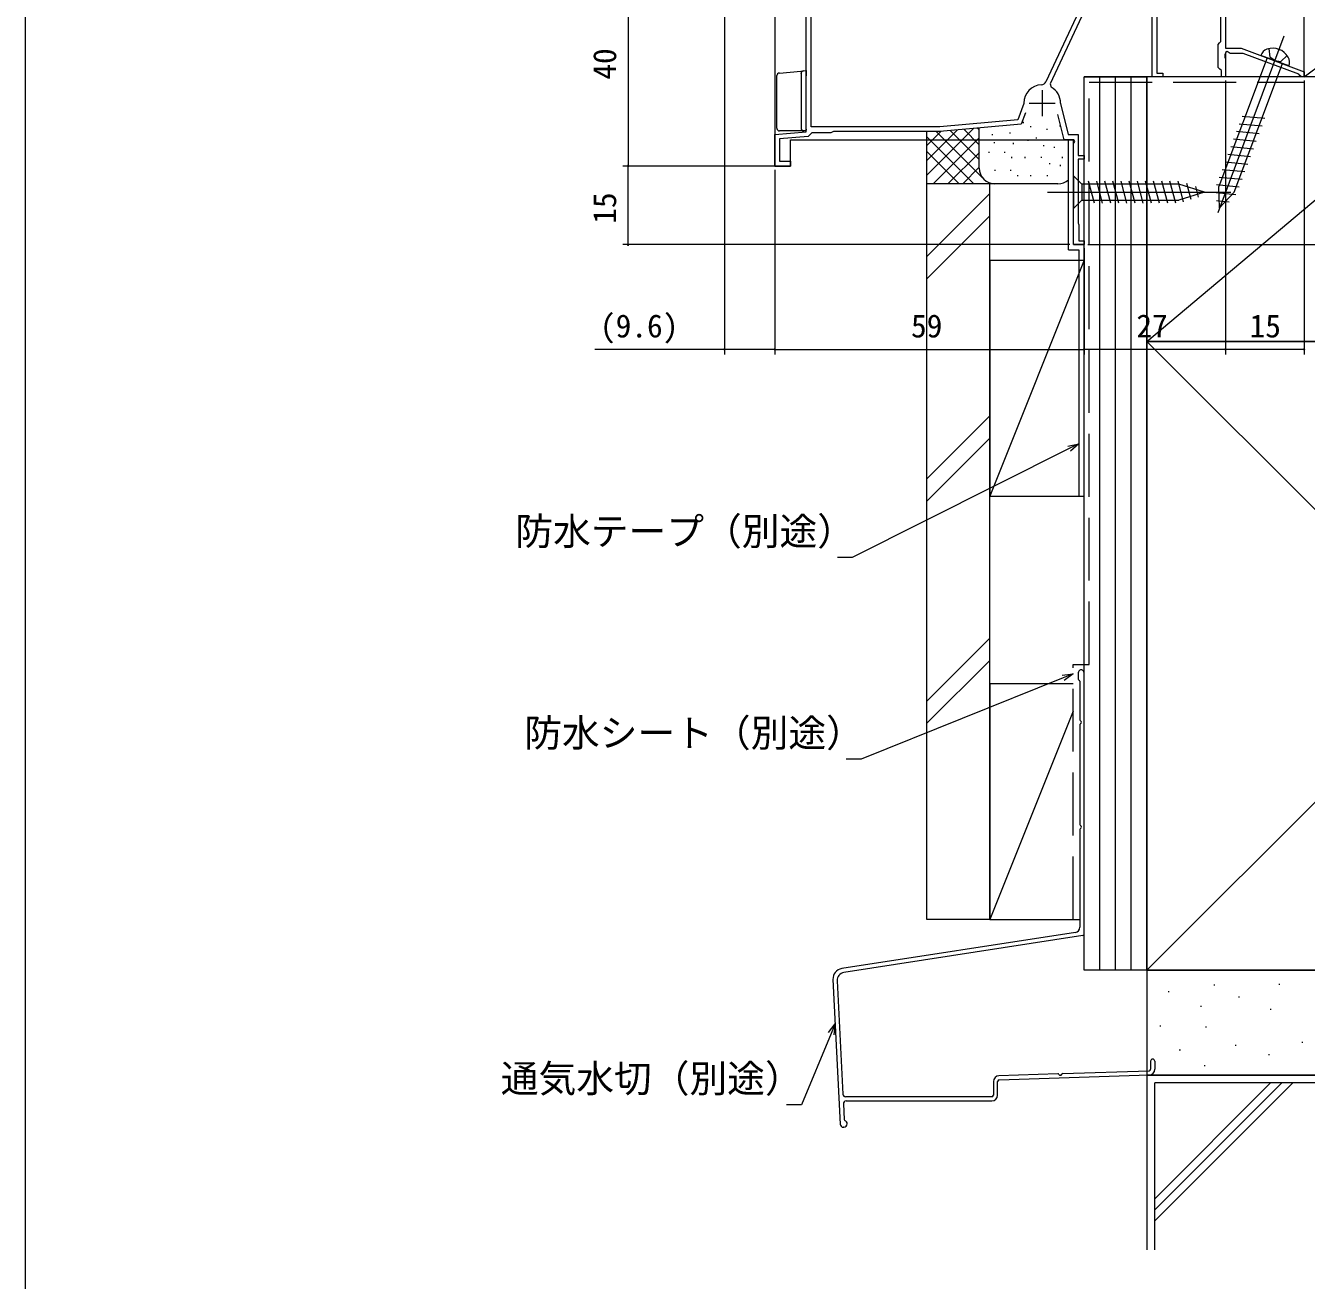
# Model space of a CAD drawing. Units: millimetres, scale not verified. Extents: x -495 to 495, y -800 to 801.
# Drawn here: x -495 to -250.6, y -260.4 to -20.9 of the extents above; entities that cross this region are included whole.
import ezdxf
from ezdxf.enums import TextEntityAlignment as Align

# ---------------------------------------------------------------- set-up
doc = ezdxf.new("R2010")
doc.units = ezdxf.units.MM
doc.header["$LTSCALE"] = 4
doc.linetypes.add('CHAIN2', pattern=[12, 9, -1, 1, -1])
doc.linetypes.add('DASHED3', pattern=[4, 3, -1])
for name, color, linetype, lineweight in [('0-0_0', 7, 'Continuous', 9), ('0-2_YKK_ZWAK', 2, 'Continuous', 9), ('0-3_YKK_11', 3, 'Continuous', 9), ('0-5_YKK_13', 6, 'Continuous', 9), ('0-6_YKK_D', 4, 'Continuous', 9), ('0-7_YSS_K', 7, 'Continuous', 9)]:
    doc.layers.add(name, color=color, linetype=linetype, lineweight=lineweight)
doc.styles.add('ＭＳ ゴシック', font='')
doc.styles.get('ＭＳ ゴシック').set_extended_font_data('MS Gothic')

msp = doc.modelspace()

# ---------------------------------------------------------------- linework, layer by layer
at = {"layer": '0-0_0'}
msp.add_lwpolyline([(495, -800), (-495, -800), (-495, 760)], dxfattribs=at)
at = {"layer": '0-2_YKK_ZWAK'}
for p, q in [((-352.038, -7.971), (-352.038, -47.684)), ((-266.038, -7.772), (-266.038, -24.884)), ((-266.038, -26.184), (-266.038, -30.684)), ((-266.038, -30.684), (-293.038, -30.684)), ((-349.038, -42.684), (-295.038, -42.684)), ((-295.038, -62.684), (-295.038, -42.684))]:
    msp.add_line(p, q, dxfattribs=at)
for points in [[(-295.038, -62.684), (-293.038, -62.684), (-293.038, -30.684)], [(-352.038, -47.684), (-349.038, -47.684), (-349.038, -42.684)]]:
    msp.add_lwpolyline(points, dxfattribs=at)
at = {"layer": '0-3_YKK_11'}
for p, q in [((-251.038, -30.683), (-251.038, -8.184)), ((-293.038, -30.684), (-281.038, -30.684)), ((-293.038, -201.183), (-293.038, -30.684)), ((-290.038, -201.183), (-290.038, -30.684)), ((-287.038, -201.183), (-287.038, -30.684)), ((-284.038, -129.184), (-284.038, -30.684)), ((-284.038, -201.183), (-284.038, -30.684)), ((-281.038, -81.183), (-221.038, -30.683)), ((-281.038, -201.183), (-281.038, -30.684)), ((-221.038, -30.683), (-251.038, -30.683)), ((-323.038, -49.45), (-314.109, -40.521)), ((-323.038, -46.622), (-317.209, -40.793)), ((-323.038, -43.794), (-320.308, -41.064)), ((-323.038, -51.084), (-323.038, -41.084)), ((-321.233, -41.084), (-312.452, -49.864)), ((-318.576, -40.912), (-313.038, -46.45)), ((-315.975, -40.685), (-313.038, -43.622)), ((-313.375, -40.457), (-313.038, -40.794)), ((-313.038, -48.084), (-313.038, -40.428)), ((-307.196, -41.287), (-307.196, -41.487)), ((-304.689, -39.284), (-304.689, -39.484)), ((-303.275, -40.072), (-303.275, -40.272)), ((-300.116, -40.592), (-300.116, -40.792)), ((-297.685, -39.952), (-297.685, -40.152)), ((-323.038, -42.107), (-314.062, -51.084)), ((-321.843, -51.084), (-313.038, -42.279)), ((-310.543, -41.621), (-310.543, -41.821)), ((-310.186, -43.11), (-310.186, -43.31)), ((-306.537, -43.29), (-306.537, -43.49)), ((-303.744, -42.687), (-303.744, -42.887)), ((-302.168, -42.265), (-302.168, -42.465)), ((-300.747, -43.685), (-300.747, -43.885)), ((-297.018, -42.622), (-297.018, -42.822)), ((-296.038, -63.684), (-296.038, -42.684)), ((-323.038, -44.936), (-316.89, -51.084)), ((-319.015, -51.084), (-313.02, -45.09)), ((-311.21, -44.959), (-311.21, -45.159)), ((-308.197, -44.959), (-308.197, -45.159)), ((-306.871, -45.961), (-306.871, -46.16)), ((-304.356, -45.961), (-304.356, -46.16)), ((-301.195, -45.956), (-301.195, -46.156)), ((-298.731, -44.037), (-298.731, -44.237)), ((-297.188, -45.961), (-297.188, -46.16)), ((-316.186, -51.084), (-313.038, -47.936)), ((-310.094, -48.414), (-310.094, -48.614)), ((-307.081, -48.414), (-307.081, -48.614)), ((-299.631, -47.14), (-299.631, -47.34)), ((-297.615, -47.492), (-297.615, -47.692)), ((-323.038, -191.498), (-323.038, -51.084)), ((-300.914, -51.084), (-323.038, -51.084)), ((-298.038, -51.084), (-310.038, -51.084)), ((-305.755, -49.415), (-305.755, -49.615)), ((-303.239, -49.415), (-303.239, -49.615)), ((-300.079, -49.411), (-300.079, -49.611)), ((-311.038, -52.953), (-323.038, -64.953)), ((-323.038, -69.196), (-311.038, -57.196)), ((-293.038, -65.684), (-311.038, -110.684)), ((-311.038, -65.684), (-293.038, -65.684)), ((-311.038, -65.684), (-311.038, -110.684)), ((-296.038, -63.684), (-294.038, -63.684)), ((-294.038, -63.684), (-294.038, -110.684)), ((-293.038, -110.684), (-293.038, -65.684)), ((-281.038, -201.183), (-161.038, -81.183)), ((-281.038, -81.183), (-161.038, -201.183)), ((-311.038, -95.379), (-323.038, -107.379)), ((-311.038, -99.622), (-323.038, -111.622)), ((-311.038, -110.684), (-293.038, -110.684)), ((-311.038, -137.806), (-323.038, -149.806)), ((-311.038, -142.049), (-323.038, -154.049)), ((-294.139, -144.388), (-294.139, -145.638)), ((-293.839, -146.025), (-293.838, -153.379)), ((-293.039, -194.266), (-293.039, -144.388)), ((-295.138, -151.749), (-311.038, -191.498)), ((-311.038, -155.684), (-311.038, -155.684)), ((-293.838, -154.296), (-293.838, -173.379)), ((-293.838, -174.296), (-293.839, -192.98)), ((-311.038, -191.498), (-323.038, -191.498)), ((-311.038, -191.498), (-293.838, -191.498)), ((-294.686, -193.969), (-339.257, -200.862)), ((-293.293, -194.563), (-338.867, -201.611)), ((-281.038, -201.183), (-293.038, -201.183)), ((-340.948, -202.938), (-339.569, -230.52)), ((-340.136, -203.168), (-339.052, -224.848)), ((-277.006, -205.229), (-276.806, -205.229)), ((-268.289, -203.942), (-268.089, -203.942)), ((-255.856, -203.799), (-255.656, -203.799)), ((-263.573, -206.229), (-263.373, -206.229)), ((-270.824, -208), (-270.624, -208)), ((-257.551, -208.577), (-257.351, -208.577)), ((-278.578, -211.802), (-278.378, -211.802)), ((-269.861, -211.945), (-269.661, -211.945)), ((-251.492, -214.925), (-251.292, -214.925)), ((-274.864, -216.368), (-274.664, -216.368)), ((-264.188, -215.502), (-263.988, -215.502)), ((-257.857, -217.233), (-257.657, -217.233)), ((-280.339, -218.523), (-280.339, -220.059)), ((-279.539, -218.523), (-279.539, -220.059)), ((-270.146, -219.376), (-269.946, -219.376)), ((-298.021, -220.939), (-309.275, -221.314)), ((-309.249, -222.113), (-280.602, -221.158)), ((-297.115, -220.908), (-280.629, -220.359)), ((-281.038, -221.183), (-281.038, -254.508)), ((-161.038, -221.183), (-281.038, -221.183)), ((-310.339, -222.413), (-310.339, -225.023)), ((-309.539, -225.023), (-309.539, -222.413)), ((-279.538, -254.508), (-279.538, -222.683)), ((-162.538, -222.683), (-279.538, -222.683)), ((-279.538, -249.025), (-253.196, -222.683)), ((-279.538, -246.904), (-255.317, -222.683)), ((-279.538, -244.783), (-257.439, -222.683)), ((-338.962, -226.648), (-338.813, -229.63)), ((-310.639, -225.323), (-338.553, -225.323)), ((-338.463, -226.123), (-310.639, -226.123)), ((-338.888, -231.138), (-338.92, -231.138))]:
    msp.add_line(p, q, dxfattribs=at)
at = {"layer": '0-3_YKK_11', "linetype": 'DASHED3'}
for p, q in [((-292.038, -31.684), (-251.038, -31.684)), ((-292.038, -142.805), (-292.038, -31.684)), ((-295.138, -142.805), (-292.038, -142.805)), ((-295.138, -191.455), (-295.138, -142.805))]:
    msp.add_line(p, q, dxfattribs=at)
at = {"layer": '0-3_YKK_11'}
for points in [[(-251.038, -30.683), (-221.038, -8.184), (-221.038, -29.684)], [(-281.038, -30.683), (-281.038, -81.183), (-221.038, -81.183)], [(-221.038, -81.183), (-221.038, -30.683), (-281.038, -30.683)], [(-311.038, -191.498), (-311.038, -51.084), (-323.038, -51.084)], [(-161.038, -201.183), (-161.038, -81.183), (-281.038, -81.183)], [(-281.038, -81.183), (-281.038, -201.183), (-161.038, -201.183)], [(-295.138, -146.498), (-311.038, -146.498), (-311.038, -191.498), (-293.838, -191.498)]]:
    msp.add_lwpolyline(points, dxfattribs=at)
msp.add_lwpolyline([(-161.038, -221.183), (-161.038, -201.183), (-281.038, -201.183), (-281.038, -221.183)], close=True, dxfattribs=at)
for centre, radius, start, end in [((-310.038, -48.084), 3, 180, 270), ((-298.038, -48.084), 3, 270, 311.83675), ((-293.589, -144.388), 0.55, 359.99998, 180.00167), ((-293.939, -145.638), 0.2, 179.99694, 255.51968), ((-294.039, -146.025), 0.2, 0, 75.52165), ((-293.638, -153.379), 0.2, 180.00003, 246.42147), ((-293.839, -153.838), 0.3, 293.57987, 66.42007), ((-293.638, -154.296), 0.2, 113.57855, 179.99998), ((-293.638, -173.379), 0.2, 180.00003, 246.42147), ((-293.638, -174.296), 0.2, 113.57855, 179.99998), ((-293.839, -173.838), 0.3, 293.57987, 66.42007), ((-294.839, -192.98), 1, 278.79177, 359.99996), ((-293.339, -194.266), 0.3, 278.79177, 0.00003), ((-338.951, -202.838), 2, 98.79177, 182.86244), ((-338.638, -203.094), 1.5, 98.79177, 182.86244), ((-279.939, -218.523), 0.4, 90.00009, 180), ((-279.939, -218.523), 0.4, 0, 90.00009), ((-309.239, -222.413), 1.1, 91.90925, 180), ((-309.239, -222.413), 0.3, 91.90925, 180), ((-298.025, -221.139), 0.2, 25.49733, 91.91915), ((-297.573, -220.924), 0.3, 205.49733, 338.34097), ((-297.109, -221.108), 0.2, 91.91915, 158.34097), ((-280.639, -220.059), 0.3, 271.90925, 0), ((-280.639, -220.059), 1.1, 271.90925, 0), ((-338.553, -224.823), 0.5, 182.86244, 270.00009), ((-338.463, -226.623), 0.5, 90.00009, 182.86244), ((-310.639, -225.023), 1.1, 270, 0), ((-310.639, -225.023), 0.3, 270, 0), ((-338.513, -229.615), 0.3, 182.86244, 246.73494), ((-338.92, -230.488), 0.65, 182.86244, 270), ((-338.888, -230.488), 0.65, 270, 0.00003), ((-338.888, -230.488), 0.65, 0.00003, 66.73494)]:
    msp.add_arc(centre, radius, start, end, dxfattribs=at)
at = {"layer": '0-5_YKK_13'}
for p, q in [((-380.038, -7.684), (-380.038, -47.684)), ((-361.638, -17.184), (-361.638, -83.684)), ((-266.038, -31.384), (-266.038, -83.684)), ((-266.038, -31.384), (-266.038, -83.684)), ((-251.038, -31.384), (-251.038, -83.684)), ((-351.738, -47.684), (-381.038, -47.684)), ((-352.738, -47.684), (-381.038, -47.684)), ((-380.038, -62.684), (-380.038, -47.684)), ((-352.038, -48.384), (-352.038, -83.684)), ((-352.038, -48.384), (-352.038, -83.684)), ((-295.738, -62.684), (-381.038, -62.684)), ((-293.038, -63.384), (-293.038, -83.684)), ((-293.038, -63.384), (-293.038, -83.684)), ((-292.338, -62.684), (-87.038, -62.684)), ((-352.038, -82.684), (-293.038, -82.684)), ((-266.038, -82.684), (-293.038, -82.684)), ((-251.038, -82.684), (-266.038, -82.684))]:
    msp.add_line(p, q, dxfattribs=at)
for points in [[(-352.038, -82.684), (-361.638, -82.684), (-386.366, -82.684)], [(-294.038, -100.704), (-295.861, -101.619), (-337.277, -122.421), (-340.117, -122.421)], [(-296.106, -101.131), (-294.038, -100.704), (-295.616, -102.108)], [(-295.138, -144.61), (-297.031, -145.372), (-335.577, -160.903), (-338.417, -160.903)], [(-297.235, -144.865), (-295.138, -144.61), (-296.826, -145.879)], [(-340.526, -211.388), (-341.31, -213.271), (-346.966, -226.854), (-349.806, -226.854)], [(-341.815, -213.061), (-340.526, -211.388), (-340.805, -213.481)]]:
    msp.add_lwpolyline(points, dxfattribs=at)
for centre, start, end in [((-380.038, -47.684), 90, 270), ((-380.038, -47.684), 90, 270), ((-380.038, -47.684), 270, 90), ((-380.038, -47.684), 270, 90), ((-380.038, -62.684), 90, 270), ((-380.038, -62.684), 270, 90), ((-361.638, -82.684), 0, 180), ((-361.638, -82.684), 180, 0), ((-352.038, -82.684), 0, 180), ((-352.038, -82.684), 0, 180), ((-352.038, -82.684), 180, 0), ((-352.038, -82.684), 180, 0), ((-293.038, -82.684), 0, 180), ((-293.038, -82.684), 0, 180), ((-293.038, -82.684), 180, 0), ((-293.038, -82.684), 180, 0), ((-266.038, -82.684), 0, 180), ((-266.038, -82.684), 0, 180), ((-266.038, -82.684), 180, 0), ((-266.038, -82.684), 180, 0), ((-251.038, -82.684), 0, 180), ((-251.038, -82.684), 180, 0)]:
    msp.add_arc(centre, 0.128, start, end, dxfattribs=at)
at = {"layer": '0-6_YKK_D', "linetype": 'CHAIN2'}
for p, q in [((-254.901, -22.895), (-268.948, -60.347)), ((-300.038, -52.684), (-265.038, -52.684))]:
    msp.add_line(p, q, dxfattribs=at)
at = {"layer": '0-6_YKK_D'}
for p, q in [((-253.988, -28.578), (-259.325, -26.576)), ((-258.108, -27.032), (-267.329, -51.618)), ((-264.427, -52.707), (-255.205, -28.121)), ((-351.638, -40.484), (-351.638, -30.441)), ((-351.183, -29.943), (-347.078, -29.577)), ((-347.078, -29.577), (-346.591, -29.533)), ((-347.038, -30.03), (-347.038, -40.484)), ((-346.591, -29.533), (-346.572, -29.531)), ((-262.868, -38.157), (-258.54, -38.578)), ((-346.538, -40.984), (-351.138, -40.984)), ((-346.338, -40.984), (-346.538, -40.984)), ((-346.528, -40.984), (-346.538, -40.984)), ((-263.959, -41.065), (-259.631, -41.486)), ((-263.413, -39.611), (-259.086, -40.032)), ((-265.049, -43.973), (-260.722, -44.394)), ((-264.504, -42.519), (-260.176, -42.94)), ((-265.595, -45.427), (-261.267, -45.848)), ((-266.685, -48.335), (-262.358, -48.756)), ((-266.14, -46.881), (-261.812, -47.302)), ((-295.038, -49.584), (-295.038, -55.784)), ((-295.038, -49.584), (-293.488, -51.134)), ((-274.954, -51.134), (-293.488, -51.134)), ((-293.488, -51.134), (-293.488, -54.234)), ((-291.062, -54.784), (-292.187, -50.584)), ((-289.509, -54.784), (-290.634, -50.584)), ((-287.956, -54.784), (-289.081, -50.584)), ((-286.403, -54.784), (-287.528, -50.584)), ((-284.85, -54.784), (-285.975, -50.584)), ((-283.297, -54.784), (-284.423, -50.584)), ((-281.744, -54.784), (-282.87, -50.584)), ((-280.191, -54.784), (-281.317, -50.584)), ((-278.638, -54.784), (-279.764, -50.584)), ((-277.085, -54.784), (-278.211, -50.584)), ((-275.533, -54.784), (-276.658, -50.584)), ((-274.049, -54.525), (-275.105, -50.584)), ((-270.038, -52.684), (-274.954, -51.134)), ((-272.617, -54.074), (-273.431, -51.038)), ((-267.776, -51.243), (-263.448, -51.664)), ((-267.231, -49.789), (-262.903, -50.21)), ((-270.038, -52.684), (-274.954, -54.234)), ((-271.185, -53.622), (-271.734, -51.572)), ((-267.842, -52.743), (-264.053, -53.112)), ((-267.192, -55.666), (-267.329, -51.618)), ((-267.192, -55.666), (-264.427, -52.707)), ((-295.038, -55.784), (-293.488, -54.234)), ((-293.488, -54.234), (-274.954, -54.234)), ((-267.79, -54.255), (-265.344, -54.493))]:
    msp.add_line(p, q, dxfattribs=at)
at = {"layer": '0-6_YKK_D', "linetype": 'DASHED3'}
for p, q in [((-257.773, -25.286), (-257.603, -26.925)), ((-254.309, -26.585), (-255.515, -27.708)), ((-256.657, -27.577), (-257.603, -26.925)), ((-256.657, -27.577), (-255.515, -27.708))]:
    msp.add_line(p, q, dxfattribs=at)
at = {"layer": '0-6_YKK_D'}
for points in [[(-346.583, -29.532), (-346.038, -29.484), (-346.038, -30.488)], [(-346.309, -40.982), (-346.314, -40.983), (-346.318, -40.983), (-346.323, -40.983), (-346.328, -40.984), (-346.333, -40.984), (-346.338, -40.984)], [(-346.131, -40.901), (-346.135, -40.905), (-346.139, -40.908), (-346.143, -40.912), (-346.147, -40.915), (-346.151, -40.919), (-346.155, -40.922), (-346.16, -40.925), (-346.164, -40.928), (-346.168, -40.931), (-346.173, -40.934), (-346.177, -40.937), (-346.181, -40.94), (-346.186, -40.942), (-346.19, -40.945), (-346.195, -40.947), (-346.199, -40.95), (-346.204, -40.952), (-346.208, -40.954), (-346.213, -40.957), (-346.218, -40.959), (-346.222, -40.961), (-346.227, -40.963), (-346.232, -40.964), (-346.236, -40.966), (-346.241, -40.968), (-346.246, -40.969), (-346.251, -40.971), (-346.255, -40.972), (-346.26, -40.974), (-346.265, -40.975), (-346.27, -40.976), (-346.275, -40.977), (-346.279, -40.978), (-346.284, -40.979), (-346.289, -40.98), (-346.294, -40.981), (-346.299, -40.981), (-346.304, -40.982), (-346.309, -40.982)], [(-346.038, -40.684), (-346.038, -40.691), (-346.038, -40.698), (-346.039, -40.706), (-346.039, -40.713), (-346.04, -40.72), (-346.041, -40.726), (-346.042, -40.733), (-346.043, -40.74), (-346.044, -40.747), (-346.046, -40.753), (-346.047, -40.759), (-346.049, -40.766), (-346.051, -40.772), (-346.053, -40.778), (-346.055, -40.784), (-346.057, -40.79), (-346.059, -40.796), (-346.061, -40.802), (-346.064, -40.807), (-346.066, -40.813), (-346.069, -40.818), (-346.072, -40.824), (-346.075, -40.829), (-346.078, -40.834), (-346.081, -40.839), (-346.084, -40.844), (-346.087, -40.849), (-346.09, -40.854), (-346.094, -40.859), (-346.097, -40.863), (-346.101, -40.868), (-346.104, -40.872), (-346.108, -40.877), (-346.112, -40.881), (-346.115, -40.885), (-346.119, -40.889), (-346.123, -40.893), (-346.127, -40.897), (-346.131, -40.901)]]:
    msp.add_lwpolyline(points, dxfattribs=at)
for centre, radius, start, end in [((-257.526, -27.187), 1.9, 108.78333, 161.25089), ((-257.043, -28.607), 3.4, 30.09667, 108.78333), ((-255.745, -27.854), 1.9, 337.62911, 30.09667), ((-351.138, -30.441), 0.5, 95.10217, 180), ((-346.538, -30.03), 0.5, 95.10217, 180), ((-351.138, -40.484), 0.5, 180, 188.23791), ((-351.138, -40.484), 0.5, 188.23791, 269), ((-351.138, -40.484), 0.5, 269, 270), ((-346.538, -40.484), 0.5, 180, 270)]:
    msp.add_arc(centre, radius, start, end, dxfattribs=at)
msp.add_ellipse((-347.047, -30.076), major_axis=(0, 0.502), ratio=0.017394, start_param=4.715495, end_param=4.8029789, dxfattribs=at)
at = {"layer": '0-7_YSS_K'}
for p, q in [((-301.038, -33.184), (-301.038, -38.184)), ((-303.538, -35.684), (-298.538, -35.684))]:
    msp.add_line(p, q, dxfattribs=at)
for points in [[(-266.038, 6.516), (-266.038, -25.184), (-263.038, -25.184), (-251.038, -29.684), (-251.038, -30.684), (-251.541, -30.684), (-251.84, -30.415), (-252.033, -30.165), (-262.65, -26.184), (-265.138, -26.184), (-265.738, -25.837), (-266.038, -26.011), (-266.038, -26.226), (-266.158, -26.409), (-266.158, -26.959), (-266.038, -27.142), (-266.038, -30.684), (-266.838, -30.684), (-266.838, -29.484), (-267.138, -29.184), (-267.438, -28.884), (-267.438, -24.484), (-267.188, -24.188), (-266.938, -23.892), (-266.938, -8.868)], [(-304.234, -37.519), (-305.038, -39.728), (-320.538, -41.084), (-340.818, -41.084), (-341.078, -41.234), (-341.338, -41.384), (-344.952, -41.384), (-345.247, -41.628), (-345.695, -42.032), (-351.138, -42.508), (-351.138, -46.784), (-349.038, -46.784), (-349.038, -47.684), (-352.038, -47.684), (-352.038, -41.684), (-346.038, -41.159), (-346.038, -18.184), (-352.038, -18.184), (-352.038, -8.384)], [(-279.138, -14.806), (-279.138, -29.984), (-278.038, -29.984), (-278.038, -30.684), (-280.038, -30.684), (-280.038, -9.555), (-284.301, -9.778), (-284.512, -9.881), (-284.738, -9.984), (-286.438, -9.984), (-286.438, -12.984), (-287.238, -12.984), (-287.238, -9.984), (-289.838, -9.984), (-289.838, -11.284), (-299.5, -32.003), (-299.296, -32.648)], [(-302.038, -11.797), (-302.038, -10.184), (-290.738, -10.184), (-290.738, -11.084), (-300.309, -31.61)], [(-304.538, -35.671), (-304.556, -35.772), (-305.688, -38.881), (-320.577, -40.184), (-345.138, -40.184), (-345.138, -18.086), (-339.788, -17.805)], [(-297.538, -35.704), (-297.529, -35.778), (-296.057, -41.684), (-294.138, -41.684), (-294.138, -45.684), (-293.038, -45.684), (-293.038, -46.384), (-294.138, -46.384), (-294.138, -58.619), (-294.088, -58.752), (-294.038, -58.884), (-294.038, -61.984), (-293.038, -61.984), (-293.038, -62.684), (-295.038, -62.684), (-295.038, -43.411), (-294.815, -43.024), (-295.011, -42.684), (-296.838, -42.684), (-298.047, -37.834)]]:
    msp.add_lwpolyline(points, dxfattribs=at)
for centre, radius, start, end in [((-301.216, -31.187), 1, 272.26153, 335.00001), ((-301.038, -35.684), 3.5, 92.26154, 179.78577), ((-301.038, -35.684), 3.5, 359.67129, 60.14177)]:
    msp.add_arc(centre, radius, start, end, dxfattribs=at)

# ---------------------------------------------------------------- texts
at = {"layer": '0-5_YKK_13', "style": 'ＭＳ ゴシック'}
for s, p in [('40', (-380.998, -31.204)), ('15', (-380.998, -58.704))]:
    msp.add_text(s, height=4.399, rotation=90, dxfattribs=at).set_placement(p, align=Align.BOTTOM_LEFT)
for s, height, p in [('(9.6)', 4.399, (-385.406, -81.724)), ('59', 4.399, (-326.058, -81.724)), ('27', 4.399, (-283.058, -81.724)), ('15', 4.399, (-261.458, -81.724)), ('防水テープ（別途）', 5.279, (-401.557, -121.621)), ('防水シート（別途）', 5.279, (-399.857, -160.103)), ('通気水切（別途）', 5.279, (-404.334, -226.054))]:
    msp.add_text(s, height=height, dxfattribs=at).set_placement(p, align=Align.BOTTOM_LEFT)

doc.saveas('drawing.dxf')
